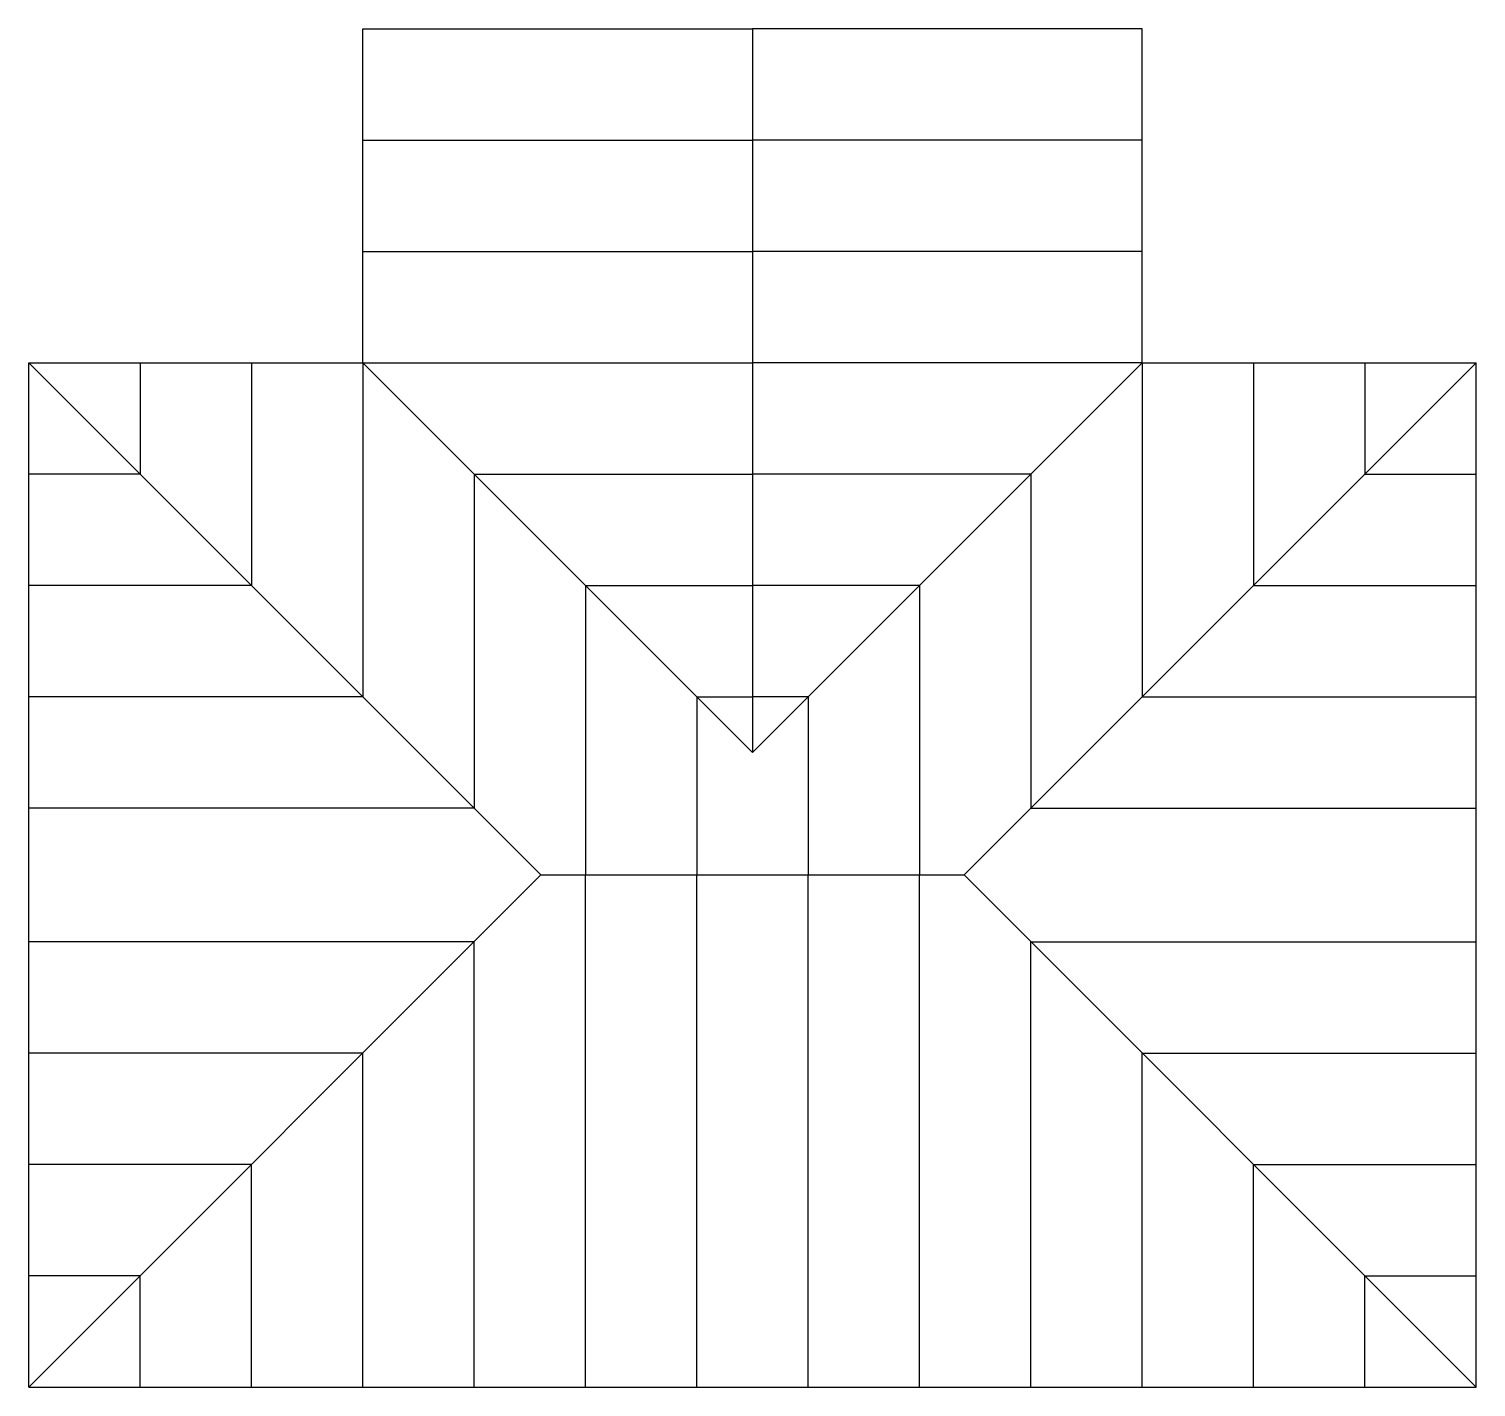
# Model space of a CAD drawing. Header units: millimetres. Extents: x 34769 to 47769, y -2432 to 9768.
import ezdxf

# ---------------------------------------------------------------- set-up
doc = ezdxf.new("R2010")
doc.units = ezdxf.units.MM

msp = doc.modelspace()

# ---------------------------------------------------------------- linework, layer by layer
for p, q in [((37768.580368, 6767.843067), (37768.580368, 9767.843067)), ((37768.580368, 9767.843067), (41268.580368, 9767.843067)), ((44768.580368, 9767.843067), (41268.580368, 9767.843067)), ((41268.580368, 9767.843067), (41268.580368, 3267.843067)), ((44768.580368, 6767.843067), (44768.580368, 9767.843067)), ((37768.580368, 8767.843067), (41268.580368, 8767.843067)), ((44768.580368, 8767.843067), (41268.580368, 8767.843067)), ((37768.580368, 7767.843067), (41268.580368, 7767.843067)), ((44768.580368, 7767.843067), (41268.580368, 7767.843067)), ((34768.580368, -2432.156933), (34768.580368, 6767.843067)), ((34768.580368, 6767.843067), (37768.580368, 6767.843067)), ((39368.580368, 2167.843067), (34768.580368, 6767.843067)), ((35768.580368, 6767.843067), (35768.580368, 5767.843067)), ((36768.580368, 6767.843067), (36768.580368, 4767.843067)), ((41268.580368, 3267.843067), (37768.580368, 6767.843067)), ((37768.580368, 6767.843067), (37768.580368, 6767.843067)), ((37768.580368, 6767.843067), (37768.580368, 3767.843067)), ((37768.580368, 6767.843067), (41268.580368, 6767.843067)), ((41268.580368, 3267.843067), (44768.580368, 6767.843067)), ((44768.580368, 6767.843067), (41268.580368, 6767.843067)), ((43168.580368, 2167.843067), (47768.580368, 6767.843067)), ((44768.580368, 6767.843067), (47768.580368, 6767.843067)), ((44768.580368, 6767.843067), (44768.580368, 6767.843067)), ((44768.580368, 6767.843067), (44768.580368, 3767.843067)), ((45768.580368, 6767.843067), (45768.580368, 4767.843067)), ((46768.580368, 6767.843067), (46768.580368, 5767.843067)), ((47768.580368, -2432.156933), (47768.580368, 6767.843067)), ((35768.580368, 5767.843067), (34768.580368, 5767.843067)), ((38768.580368, 5767.843067), (38768.580368, 2767.843067)), ((38768.580368, 5767.843067), (41268.580368, 5767.843067)), ((43768.580368, 5767.843067), (41268.580368, 5767.843067)), ((43768.580368, 5767.843067), (43768.580368, 2767.843067)), ((46768.580368, 5767.843067), (47768.580368, 5767.843067)), ((36768.580368, 4767.843067), (34768.580368, 4767.843067)), ((39768.580368, 4767.843067), (39768.580368, 2167.843067)), ((39768.580368, 4767.843067), (41268.580368, 4767.843067)), ((42768.580368, 4767.843067), (41268.580368, 4767.843067)), ((42768.580368, 4767.843067), (42768.580368, 2167.843067)), ((45768.580368, 4767.843067), (47768.580368, 4767.843067)), ((37768.580368, 3767.843067), (34768.580368, 3767.843067)), ((40768.580368, 3767.843067), (40768.580368, 2167.843067)), ((40768.580368, 3767.843067), (41268.580368, 3767.843067)), ((41768.580368, 3767.843067), (41268.580368, 3767.843067)), ((41768.580368, 3767.843067), (41768.580368, 2167.843067)), ((44768.580368, 3767.843067), (47768.580368, 3767.843067)), ((38768.580368, 2767.843067), (34768.580368, 2767.843067)), ((43768.580368, 2767.843067), (47768.580368, 2767.843067)), ((39368.580368, 2167.843067), (34768.580368, -2432.156933)), ((39368.580368, 2167.843067), (43168.580368, 2167.843067)), ((39768.580368, -2432.156933), (39768.580368, 2167.843067)), ((40768.580368, -2432.156933), (40768.580368, 2167.843067)), ((41768.580368, -2432.156933), (41768.580368, 2167.843067)), ((42768.580368, -2432.156933), (42768.580368, 2167.843067)), ((43168.580368, 2167.843067), (47768.580368, -2432.156933)), ((38768.580368, 1567.843067), (34768.580368, 1567.843067)), ((38768.580368, -2432.156933), (38768.580368, 1567.843067)), ((43768.580368, -2432.156933), (43768.580368, 1567.843067)), ((43768.580368, 1567.843067), (47768.580368, 1567.843067)), ((37768.580368, 567.843067), (34768.580368, 567.843067)), ((37768.580368, -2432.156933), (37768.580368, 567.843067)), ((44768.580368, -2432.156933), (44768.580368, 567.843067)), ((44768.580368, 567.843067), (47768.580368, 567.843067)), ((36768.580368, -432.156933), (34768.580368, -432.156933)), ((36768.580368, -2432.156933), (36768.580368, -432.156933)), ((45768.580368, -2432.156933), (45768.580368, -432.156933)), ((45768.580368, -432.156933), (47768.580368, -432.156933)), ((35768.580368, -1432.156933), (34768.580368, -1432.156933)), ((35768.580368, -2432.156933), (35768.580368, -1432.156933)), ((46768.580368, -2432.156933), (46768.580368, -1432.156933)), ((46768.580368, -1432.156933), (47768.580368, -1432.156933)), ((34768.580368, -2432.156933), (47768.580368, -2432.156933))]:
    msp.add_line(p, q)

doc.saveas('drawing.dxf')
